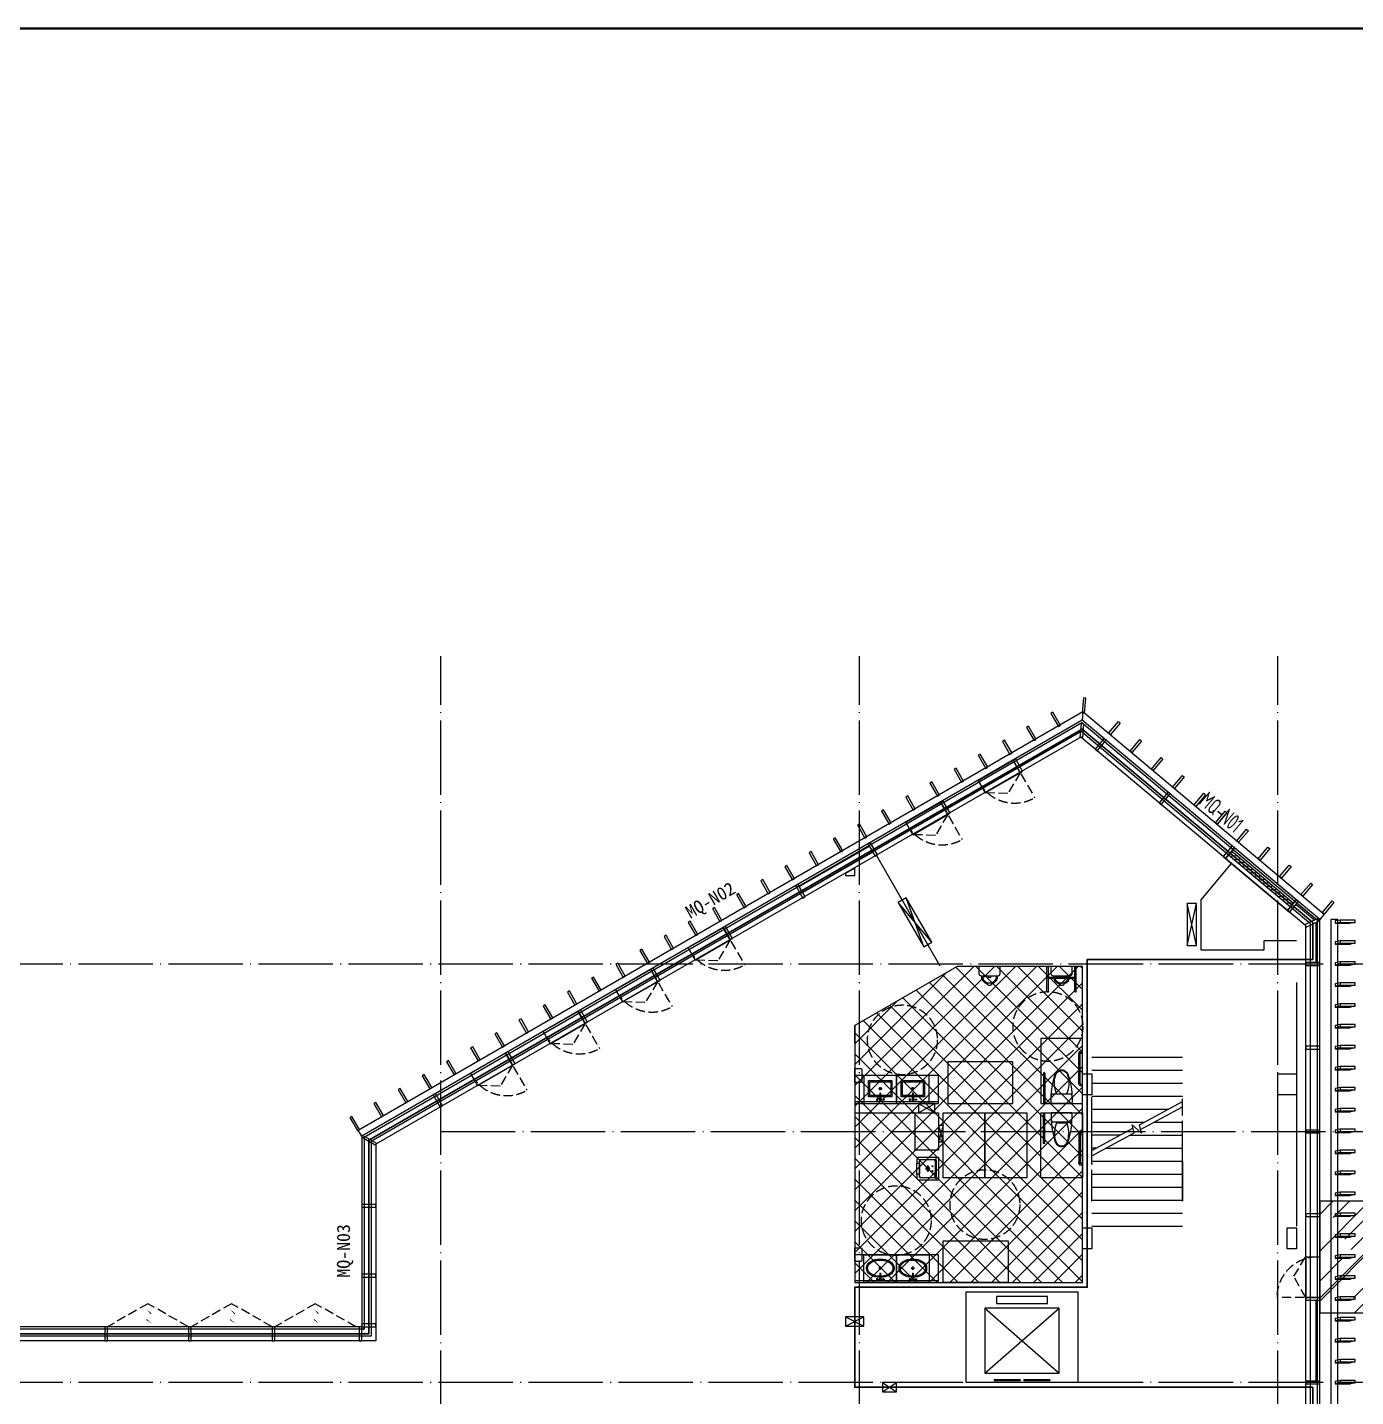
# Model space of a CAD drawing. Extents: x -415214 to 475089, y -207485 to 163917.
# Drawn here: x 432228 to 460794, y 71098 to 100540 of the extents above; entities that cross this region are included whole.
import ezdxf

# ---------------------------------------------------------------- set-up
doc = ezdxf.new("R2010")
doc.units = 0
doc.header["$LTSCALE"] = 800
for name, pattern in [('104 13#平面_t3$0$ACAD_ISO05W100', [34, 24, -3, 0.5, -3, 0.5, -3]), ('104 13#平面_t3$0$DASH', [0.35, 0.25, -0.1]), ('104 13#平面_t3$0$DOTE', [2.4200000000000004, 2, -0.2, 0.02, -0.2]), ('13#楼幕墙$0$DASH', [0.35, 0.25, -0.1])]:
    doc.linetypes.add(name, pattern=pattern)
doc.layers.get('0').update_dxf_attribs({"linetype": 'CONTINUOUS'})
doc.layers.add('104 13#平面_t3$0$000套内', color=226, linetype='CONTINUOUS', lineweight=30, plot=False)
for name, color, linetype in [('104 13#平面_t3$0$02-TEXT_标注', 130, 'CONTINUOUS'), ('104 13#平面_t3$0$A-C_玻璃幕墙', 140, 'CONTINUOUS'), ('104 13#平面_t3$0$A-E_电梯', 171, 'CONTINUOUS'), ('104 13#平面_t3$0$A-I_卫-洁具', 241, 'CONTINUOUS'), ('104 13#平面_t3$0$A-SUR_保温', 222, 'CONTINUOUS'), ('104 13#平面_t3$0$A-TECH_暖通', 6, 'CONTINUOUS'), ('104 13#平面_t3$0$A-TECH_电气', 240, 'CONTINUOUS'), ('104 13#平面_t3$0$A-TECH_结构', 21, 'CONTINUOUS'), ('104 13#平面_t3$0$A_AXIS-轴线', 36, '104 13#平面_t3$0$DOTE'), ('104 13#平面_t3$0$A_STR-砌块墙', 121, 'CONTINUOUS'), ('104 13#平面_t3$0$EH_玻璃', 156, 'CONTINUOUS'), ('104 13#平面_t3$0$s-colu', 40, 'CONTINUOUS'), ('13#楼幕墙$0$A-C_幕墙龙骨', 133, 'CONTINUOUS'), ('13#楼幕墙$0$A-C_玻璃幕墙', 140, 'CONTINUOUS'), ('13#楼幕墙$0$A-C_窗', 140, 'CONTINUOUS'), ('13#楼幕墙$0$A-TECH_结构', 21, 'CONTINUOUS'), ('13#楼幕墙$0$A-金属背板', 30, 'CONTINUOUS'), ('13#楼幕墙$0$D-铝板', 181, 'CONTINUOUS')]:
    doc.layers.add(name, color=color, linetype=linetype)
doc.layers.add('104 13#平面_t3$0$04-不打印_辅助线', color=165, linetype='CONTINUOUS', plot=False)
doc.styles.add('104 13#平面_t3$0$_TCH_AXIS', font='STXIHEI.TTF', dxfattribs={"width": 0.75})
doc.styles.add('104 13#平面_t3$0$Standard', font='ros1.shx', dxfattribs={"width": 0.75, "bigfont": 'jd.shx'})

# ---------------------------------------------------------------- blocks, each defined once
blk = doc.blocks.new('图框-A1')
at = {"const_width": 0.5}
blk.add_lwpolyline([(765.9999999999966, 584), (25.00000000000045, 584), (25.00000000000045, 10), (766.0000000000002, 10)], close=True, dxfattribs=at)
blk = doc.blocks.new('104 13#平面_t3$0$jhat')
for p, q in [((-395, -250.0000000000582), (-395, 249.9999999999418)), ((-395, 249.9999999999418), (-44.99999999994179, 249.9999999999418)), ((-219.9999999999418, 32.25599999987753), (-219.9999999999418, 5.03999999986263)), ((-124.8214514199644, 8.000000000058208), (11.68149024352897, 14.3899337601033)), ((-124.8214514199644, 7.999999999941792), (-124.8214514199644, -8.000000000058208)), ((-44.99999999994179, 249.9999999999418), (-44.99999999994179, 11.73657725605881)), ((11.68149024352897, 14.3899337601033), (11.68149024352897, -14.3899337601033)), ((-44.99999999994179, -250.0000000000582), (-395, -250.0000000000582)), ((-225.0399999999208, -1.164153218269348e-10), (-253.7679999999236, -1.164153218269348e-10)), ((-219.9999999999418, -5.040000000095461), (-219.9999999999418, -32.76000000012573)), ((-186.7359999999171, -1.164153218269348e-10), (-214.9599999999045, -1.164153218269348e-10)), ((-124.8214514199644, -8.000000000058208), (11.68149024352897, -14.3899337601033)), ((-44.99999999994179, -12.38077738613356), (-44.99999999994179, -250.0000000000582))]:
    blk.add_line(p, q)
at = {"color": 8}
blk.add_lwpolyline([(-69.99999999994179, -11.06304409715813), (-69.99999999994179, -225.0000000000582), (-370, -225.0000000000582), (-370, 224.9999999999418), (-69.99999999994179, 224.9999999999418), (-69.99999999994179, 10.56628493819153)], dxfattribs=at)
at = {"ltscale": 1000, "const_width": 0.8399999999999999}
blk.add_lwpolyline([(-219.5799999999581, 0.1399999998975545, 0.9999999999999999), (-220.4199999999255, 0.1399999998975545, 0.9999999999999999)], format="xyb", close=True, dxfattribs=at)
for points in [[(7.191454842337407, 81.35012003820157), (30, 81.35012003820157), (30, 51.35012003820157), (7.191454842337407, 51.35012003820157)], [(11.68149024352897, -21.35012003820157), (30, -21.35012003820157), (30, 21.35012003820157), (11.68149024352897, 21.35012003820157)], [(7.191454842337407, -81.35012003820157), (30, -81.35012003820157), (30, -51.35012003820157), (7.191454842337407, -51.35012003820157)]]:
    blk.add_lwpolyline(points, close=True)
blk.add_circle((-219.9999999999418, -1.164153218269348e-10), 25.2)
at = {"layer": '104 13#平面_t3$0$04-不打印_辅助线'}
blk.add_lwpolyline([(100.0000000001164, -350), (100.0000000000582, 350), (-499.9999999999418, 350), (-499.9999999998836, -350)], close=True, dxfattribs=at)
blk = doc.blocks.new('104 13#平面_t3$0$2400x2100')
for p, q in [((650.0000000000728, 1849.999999999975), (650.0000000000728, 1700.000000000004)), ((1750.000000000007, 1849.999999999975), (650.0000000000728, 1849.999999999975)), ((1750.000000000007, 1700.000000000004), (1750.000000000007, 1849.999999999975)), ((400.0000000000364, 200.0000000000036), (2000.000000000036, 1600.000000000004)), ((400.0000000000364, 1600.000000000004), (2000.000000000036, 200.0000000000036)), ((650.0000000000728, 1700.000000000004), (1750.000000000007, 1700.000000000004))]:
    blk.add_line(p, q)
at = {"color": 0}
for p, q in [((600.0000000000364, 57.61848104284218), (600.0000000000364, 34.00902772785957)), ((1160.000000000618, 57.61848104284036), (600.0000000000364, 57.61848104284218)), ((1160.000000000618, 34.00902772785776), (600.0000000000364, 34.00902772785957)), ((1160.000000000618, 57.61848104284036), (1160.000000000618, 34.00902772785776)), ((1800.000000000036, 57.61848104284218), (1239.999999999454, 57.61848104284036)), ((1239.999999999454, 57.61848104284036), (1239.999999999454, 34.00902772785776)), ((1800.000000000036, 34.00902772785957), (1239.999999999454, 34.00902772785776)), ((1800.000000000036, 57.61848104284218), (1800.000000000036, 34.00902772785957))]:
    blk.add_line(p, q, dxfattribs=at)
blk.add_lwpolyline([(400.0000000000364, 1600.000000000004), (400.0000000000364, 200.0000000000036), (2000.000000000036, 200.0000000000036), (2000.000000000036, 1600.000000000004), (400.0000000000364, 1600.000000000004)], close=True)
at = {"layer": '104 13#平面_t3$0$04-不打印_辅助线'}
blk.add_lwpolyline([(3.637978807091713e-11, 7.275957614183426e-12), (3.637978807091713e-11, 1950.000000000007), (2400.000000000036, 1950.000000000007), (2400.000000000036, 7.275957614183426e-12), (3.637978807091713e-11, 0)], close=True, dxfattribs=at)
blk = doc.blocks.new('13#楼幕墙$0$A$C2B4E24BF')
at = {"linetype": '13#楼幕墙$0$DASH'}
for points in [[(5.000000000021828, 50.00000000008004), (5.000000000021828, 920.0000000000509)], [(4.99999999969441, 300), (459.9999999998472, 556.983625253335), (874.9999999999854, 299.9999999999854)]]:
    blk.add_lwpolyline(points, dxfattribs=at)
blk.add_lwpolyline([(4.99999999969441, 7.275957614183426e-12), (875, -7.275957614183426e-12), (874.9999999999854, 299.9999999999854), (4.99999999969441, 299.9999999999927)], close=True)
blk.add_arc((5.000000000021828, 50.00000000005821), 869.9999999999782, 0, 90, dxfattribs=at)
blk = doc.blocks.new('13#楼幕墙$0$A$C62EA228A')
at = {"linetype": '13#楼幕墙$0$DASH'}
blk.add_lwpolyline([(10.00000000001455, -300.0000000000146), (-860, -796.5212315030949), (-1729.999999999985, -299.9999999999782)], dxfattribs=at)
at = {"layer": '13#楼幕墙$0$A-C_玻璃幕墙', "color": 1}
blk.add_lwpolyline([(-888.629784368859, -674.3626249181325, 0, 25.00000000000001, 0), (-792.3107997117913, -580.0067186209344, 0, 0, 0), (-890.495198409073, -456.4310357286467, 25.00000000000001, 0, 0), (-785.7256440597121, -374.3626249181507, 0, 0, 0)], format="xyseb", dxfattribs=at)
blk = doc.blocks.new('*U219')
h = blk.add_hatch()
h.set_pattern_fill('ANSI31', color=256, scale=50)
h.set_pattern_definition([(45, (-56212.37598260483, 120006.798685315), (-56.1266007566822, 56.12660075668221), [])])
h.paths.add_polyline_path([(-1739.999999999972, 100), (-7.275957614183426e-12, 100), (-7.275957614183426e-12, 200.0000000000146), (-1739.999999999972, 200.0000000000146)])
for points in [[(-1739.999999999972, 0), (0, 0), (-7.275957614183426e-12, 300.0000000000146), (-1739.99999999998, 300.0000000000146)], [(-1739.999999999972, 100), (-7.275957614183426e-12, 100), (-7.275957614183426e-12, 200.0000000000146), (-1739.999999999972, 200.0000000000146)]]:
    blk.add_lwpolyline(points, close=True)
blk = doc.blocks.new('13#楼幕墙$0$llllei')
for p, q in [((325, 50), (0, 50)), ((0, 50), (0, 0)), ((0, 0), (325, 0)), ((325, 0), (325, 50))]:
    blk.add_line(p, q)
for points in [[(0, 50), (-105, 29)], [(-105, 29), (-105, -21)], [(0, 0), (-105, -21)], [(325, 0), (220, -21)], [(-105, -21), (220, -21)]]:
    blk.add_lwpolyline(points)
blk = doc.blocks.new('13#楼幕墙$0$eeeessew')
blk.add_lwpolyline([(49.99999999990541, -8.731149137020111e-11), (0, 2.91038304567337e-11), (6.257323548197746e-10, 325), (50.0000000006039, 324.9999999998399)], close=True)
blk = doc.blocks.new('13#楼幕墙$0$ccdididi')
blk.add_lwpolyline([(50.00000000001455, 324.9999999999491), (0, 324.9999999999345), (0, 0), (50, 0)], close=True)
blk = doc.blocks.new('13#楼幕墙$0$A$C7A413A1D')
blk.add_lwpolyline([(-70, -300.0000000000001), (-10, -300), (-10, 0), (-70, -1.13686837721616e-13)], close=True)
blk = doc.blocks.new('*U211')
blk.add_lwpolyline([(1740.000000000158, 0), (0, 0), (0, 150), (1740.000000000158, 150)], close=True)
blk = doc.blocks.new('*U212')
for points in [[(150.0005130732898, 150.2641038001748), (150.0005130732898, 200.2386218646861), (0.0005130732897669077, 200.2386218646861), (0.0005130732897669077, 0.2641038001238485), (150.0005130732898, 0.2641038001238485)], [(150.0005130732898, 0.2641038001747802), (200.0005130732898, 0.2641038001747802), (200.0005130732898, 150.2641038001748), (150.0005130732898, 150.2641038001748)]]:
    blk.add_lwpolyline(points)
blk = doc.blocks.new('13#楼幕墙')
at = {"layer": '13#楼幕墙$0$A-C_幕墙龙骨'}
for points in [[(53297.82995939969, 85268.0733222598), (53248.02328154563, 85272.46591160363), (53274.37881760857, 85571.30597872786), (53324.18549546263, 85566.91338938403)], [(38112.50880853619, 76548.2776694161), (38087.49119146366, 76504.9865752279), (37827.74462633444, 76655.0922776631), (37852.76224340698, 76698.3833718513)]]:
    blk.add_lwpolyline(points, close=True, dxfattribs=at)
at = {"layer": '13#楼幕墙$0$A-C_玻璃幕墙'}
for p, q in [((53293.20742207249, 85645.00747574437), (37799.99999999979, 76699.99999999991)), ((53287.88754627192, 85584.2010170999), (37849.99999999985, 76671.13248654053)), ((53271.92791887028, 85401.78164116651), (37999.99999999985, 76584.52994616209)), ((58199.99999999988, 81266.63817547553), (53271.92791887028, 85401.78164116651)), ((58349.99999999987, 81336.58432419883), (53287.88754627192, 85584.2010170999)), ((58399.99999999985, 81359.89970710652), (53293.20742207249, 85645.00747574437)), ((58199.99999999993, 61500.00000000006), (58199.99999999988, 81266.63817547553)), ((58349.99999999993, 61350.00000000006), (58349.99999999987, 81336.58432419877)), ((58399.99999999991, 61300.00000000006), (58399.99999999985, 81359.89970710652)), ((58789.99999999994, 80939.99999999997), (58789.99999999993, 81228.46194432724)), ((37799.99999999979, 76699.99999999991), (37799.99999999985, 72599.99999999991)), ((37849.99999999985, 76671.13248654053), (37849.99999999985, 72549.99999999991)), ((37999.99999999985, 76584.52994616209), (37999.99999999988, 72399.99999999991)), ((37849.99999999985, 72549.99999999991), (12484.9517080435, 72549.99999999997)), ((37799.99999999985, 72599.99999999991), (12500.00000000012, 72599.99999999997)), ((37999.99999999988, 72399.99999999991), (12439.8068321736, 72399.99999999997))]:
    blk.add_line(p, q, dxfattribs=at)
at = {"layer": '13#楼幕墙$0$A-TECH_结构'}
blk.add_lwpolyline([(4402.283722101345, 77599.99999999997), (-600.0000000001146, 77599.99999999997), (-600.0000000000582, 59999.99999999997), (21800.00000000001, 59999.99999999994), (21799.99999999999, 61599.99999999991), (58099.99999999993, 61600.00000000006), (58099.99999999987, 81220.00740966003), (53261.28816726917, 85280.16872387758), (38099.99999999985, 76526.79491924313), (38099.99999999985, 72299.99999999991), (12409.71024826031, 72299.99999999997), (4402.283722101213, 77600.00000000006)], dxfattribs=at)
at = {"layer": '13#楼幕墙$0$A-金属背板'}
for p, q in [((57892.41415264877, 81681.38222126303), (58292.9997948101, 81345.25095667056)), ((58319.99999999987, 81291.65339318424), (58319.99999999987, 80429.99999999997)), ((58319.99999999984, 73159.9723332603), (58319.99999999984, 71429.9723332602))]:
    blk.add_line(p, q, dxfattribs=at)
at = {"layer": '13#楼幕墙$0$D-铝板'}
for points in [[(37725.08619225933, 76829.9535375385), (53309.16704947412, 85827.42685167774), (53293.20742207248, 85645.00747574435), (37799.99999997837, 76700.00000003708)], [(58789.99999999993, 81359.89970710654), (58639.99999999992, 81359.89970710654), (58639.99999999992, 61199.99999999991), (58789.99999999993, 61049.99999999998), (58789.99999999993, 81359.89970710654)]]:
    blk.add_lwpolyline(points, close=True, dxfattribs=at)
blk.add_lwpolyline([(53309.16704947412, 85827.42685167774), (58496.4181414531, 81474.80637357416), (58399.99999999985, 81359.89970710654), (53293.20742207249, 85645.00747574437)], dxfattribs=at)
at = {"layer": '13#楼幕墙$0$A-C_幕墙龙骨'}
for p, rotation in [((53814.85706887575, 85207.2903444459), 319.9999999999213), ((51871.08256578998, 84808.6825363712), 29.95337307627283), ((55193.73706648988, 84050.27264701013), 319.9999999999213), ((50311.50494123541, 83909.95141251467), 29.95337307627283), ((48751.92731668084, 83011.22028865814), 29.95337307627283), ((56572.61706410401, 82893.25494957437), 319.9999999999213), ((47192.34969212627, 82112.4891648016), 29.95337307627283), ((57951.49706171814, 81736.23725213861), 319.9999999999213), ((58082.78676891589, 81256.11426047329), 115.488553916933), ((45632.7720675717, 81213.75804094507), 29.95337307627283), ((58099.99999999994, 80439.99999999997), 90), ((44073.19444301713, 80315.02691708854), 29.95337307627283), ((42513.61681846256, 79416.29579323201), 29.95337307627283), ((58099.99999999994, 78639.99999999997), 90), ((40954.03919390799, 78517.56466937548), 29.95337307627283), ((39394.46156935341, 77618.83354551895), 29.95337307627283), ((58099.99999999994, 76839.99999999997), 90), ((37799.99999999977, 75239.99999999991), 90), ((58099.99999999994, 75039.99999999997), 90), ((37799.99999999977, 73739.99999999991), 90), ((58099.99999999994, 73239.99999999997), 90), ((37799.99999999985, 72669.97451806448), 90), ((58099.99999999994, 71439.99999999997), 90)]:
    blk.add_blockref('13#楼幕墙$0$A$C7A413A1D', p, dxfattribs=dict(at, rotation=rotation))
for p in [(32339.99999999999, 72599.99999999991), (34140, 72599.99999999991), (35940.00000000001, 72599.99999999991), (37809.99999999977, 72599.99999999994)]:
    blk.add_blockref('13#楼幕墙$0$A$C7A413A1D', p, dxfattribs=at)
at = {"layer": '13#楼幕墙$0$A-C_幕墙龙骨', "xscale": -1}
blk.add_blockref('*U212', (38000.00051307306, 72399.7358961998), dxfattribs=at)
at = {"layer": '13#楼幕墙$0$A-C_玻璃幕墙', "rotation": 29.95337307636578}
blk.add_blockref('*U211', (47283.54438578213, 81934.20981133176), dxfattribs=at)
at = {"layer": '13#楼幕墙$0$A-C_窗'}
for name, p, rotation in [('13#楼幕墙$0$A$C2B4E24BF', (51814.76448493957, 84776.22835683502), 209.9533730763658), ('13#楼幕墙$0$A$C2B4E24BF', (50255.18686035478, 83877.49723303036), 209.9533730763658), ('*U219', (56564.95716380962, 82899.68347414823), 140.0000000000023), ('13#楼幕墙$0$A$C2B4E24BF', (45576.45398669106, 81181.30386146076), 209.9533730763658), ('13#楼幕墙$0$A$C2B4E24BF', (44016.87636213504, 80282.57273760677), 209.9533730763658), ('13#楼幕墙$0$A$C2B4E24BF', (42457.29873757898, 79383.84161375283), 209.9533730763658), ('13#楼幕墙$0$A$C2B4E24BF', (40897.7211130215, 78485.11048990139), 209.9533730763658), ('13#楼幕墙$0$A$C2B4E24BF', (58400.00000000004, 73225.00000000028), 90)]:
    blk.add_blockref(name, p, dxfattribs=dict(at, rotation=rotation))
at = {"layer": '13#楼幕墙$0$A-C_窗', "xscale": -1, "rotation": 180}
for p in [(34059.99999999991, 72299.99999999991), (35859.99999999991, 72299.99999999991), (37659.99999999991, 72299.99999999985)]:
    blk.add_blockref('13#楼幕墙$0$A$C62EA228A', p, dxfattribs=at)
at = {"layer": '13#楼幕墙$0$D-铝板'}
for name, p, rotation in [('13#楼幕墙$0$ccdididi', (53294.49272793058, 85800.11936935515), 354.9766865497638), ('13#楼幕墙$0$ccdididi', (52779.58864093496, 85505.34724155464), 29.95337307636523), ('13#楼幕墙$0$ccdididi', (52259.72943275009, 85205.77020026911), 29.95337307636523), ('13#楼幕墙$0$eeeessew', (53861.48286566273, 85363.97885402036), 320.000000000001), ('13#楼幕墙$0$ccdididi', (51739.87022456521, 84906.19315898357), 29.95337307636523), ('13#楼幕墙$0$eeeessew', (54321.10953153411, 84978.30628820842), 320.000000000001), ('13#楼幕墙$0$ccdididi', (51220.01101638033, 84606.61611769804), 29.95337307636523), ('13#楼幕墙$0$eeeessew', (54780.73619740549, 84592.63372239648), 320.000000000001), ('13#楼幕墙$0$ccdididi', (50700.15180819546, 84307.0390764125), 29.95337307636523), ('13#楼幕墙$0$ccdididi', (50180.29260001058, 84007.46203512697), 29.95337307636523), ('13#楼幕墙$0$eeeessew', (55240.36286327687, 84206.96115658454), 320.000000000001), ('13#楼幕墙$0$ccdididi', (49660.4333918257, 83707.88499384144), 29.95337307636523), ('13#楼幕墙$0$eeeessew', (55699.98952914825, 83821.2885907726), 320.000000000001), ('13#楼幕墙$0$ccdididi', (49140.57418364083, 83408.3079525559), 29.95337307636523), ('13#楼幕墙$0$eeeessew', (56159.61619501963, 83435.61602496066), 320.000000000001), ('13#楼幕墙$0$ccdididi', (48620.71497545595, 83108.73091127037), 29.95337307636523), ('13#楼幕墙$0$ccdididi', (48100.85576727107, 82809.15386998483), 29.95337307636523), ('13#楼幕墙$0$eeeessew', (56619.242860891, 83049.94345914872), 320.000000000001), ('13#楼幕墙$0$ccdididi', (47580.9965590862, 82509.5768286993), 29.95337307636523), ('13#楼幕墙$0$eeeessew', (57078.86952676238, 82664.27089333678), 320.000000000001), ('13#楼幕墙$0$ccdididi', (47061.13735090132, 82209.99978741376), 29.95337307636523), ('13#楼幕墙$0$eeeessew', (57538.49619263376, 82278.59832752484), 320.000000000001), ('13#楼幕墙$0$ccdididi', (46541.27814271644, 81910.42274612823), 29.95337307636523), ('13#楼幕墙$0$ccdididi', (46021.41893453157, 81610.8457048427), 29.95337307636523), ('13#楼幕墙$0$eeeessew', (57998.12285850514, 81892.9257617129), 320.000000000001), ('13#楼幕墙$0$ccdididi', (45501.55972634669, 81311.26866355716), 29.95337307636523), ('13#楼幕墙$0$eeeessew', (58458.11591929702, 81506.94575405872), 320.000000000001), ('13#楼幕墙$0$ccdididi', (44981.70051816182, 81011.69162227162), 29.95337307636523), ('13#楼幕墙$0$ccdididi', (44461.84130997694, 80712.11458098609), 29.95337307636523), ('13#楼幕墙$0$ccdididi', (43941.98210179206, 80412.53753970056), 29.95337307636523), ('13#楼幕墙$0$ccdididi', (43422.12289360719, 80112.96049841502), 29.95337307636523), ('13#楼幕墙$0$ccdididi', (42902.26368542231, 79813.38345712949), 29.95337307636523), ('13#楼幕墙$0$ccdididi', (42382.40447723743, 79513.80641584395), 29.95337307636523), ('13#楼幕墙$0$ccdididi', (41862.54526905256, 79214.22937455842), 29.95337307636523), ('13#楼幕墙$0$ccdididi', (41342.68606086768, 78914.65233327288), 29.95337307636523), ('13#楼幕墙$0$ccdididi', (40822.8268526828, 78615.07529198735), 29.95337307636523), ('13#楼幕墙$0$ccdididi', (40302.96764449793, 78315.49825070181), 29.95337307636523), ('13#楼幕墙$0$ccdididi', (39783.10843631305, 78015.92120941628), 29.95337307636523), ('13#楼幕墙$0$ccdididi', (39263.24922812817, 77716.34416813074), 29.95337307636523), ('13#楼幕墙$0$ccdididi', (38743.3900199433, 77416.76712684521), 29.95337307636523), ('13#楼幕墙$0$ccdididi', (38223.53081175842, 77117.19008555968), 29.95337307636523), ('13#楼幕墙$0$ccdididi', (37703.67160357354, 76817.61304427414), 29.95337307636523)]:
    blk.add_blockref(name, p, dxfattribs=dict(at, rotation=rotation))
for p in [(58839.99999999993, 81295.99999999997), (58839.99999999993, 80845.99999999997), (58839.99999999993, 80395.99999999997), (58839.99999999993, 79945.99999999997), (58839.99999999993, 79495.99999999997), (58839.99999999993, 79045.99999999997), (58839.99999999993, 78595.99999999997), (58839.99999999993, 78145.99999999997), (58839.99999999993, 77695.99999999997), (58839.99999999993, 77245.99999999997), (58839.99999999993, 76795.99999999997), (58839.99999999993, 76345.99999999997), (58839.99999999993, 75895.99999999997), (58839.99999999993, 75445.99999999997), (58839.99999999993, 74995.99999999997), (58839.99999999993, 74545.99999999997), (58839.99999999993, 74095.99999999997), (58839.99999999993, 73645.99999999997), (58839.99999999993, 73195.99999999997), (58839.99999999993, 72745.99999999997), (58839.99999999993, 72295.99999999997), (58839.99999999993, 71845.99999999997), (58839.99999999993, 71395.99999999997)]:
    blk.add_blockref('13#楼幕墙$0$llllei', p, dxfattribs=at)
blk = doc.blocks.new('104 13#平面_t3$0$轴网')
at = {"layer": '104 13#平面_t3$0$A_AXIS-轴线', "linetype": '104 13#平面_t3$0$DOTE'}
for p, q in [((39500, -7400.98603368341), (39500, 24620.25062679139)), ((48500, -7400.98603368341), (48500, 24620.25062679139)), ((57500, -7400.98603368341), (57500, 24620.25062679139)), ((60408.42140219617, 18000), (-2925.01551574981, 18000)), ((60408.42140219617, 9000), (-2925.01551574981, 9000))]:
    blk.add_line(p, q, dxfattribs=at)
blk = doc.blocks.new('104 13#平面_t3$0$meae')
for p, q in [((-215.039999999979, 0), (-243.7679999999818, 0)), ((-210, 5.039999999979045), (-210, 32.76000000000931)), ((-176.7359999999753, 0), (-204.9599999999627, 0)), ((-99.54815868195146, 8), (21.68149024352897, 14.3899337600451)), ((-99.54815868195146, -7.999999999941792), (-99.54815868195146, 8)), ((21.68149024352897, -14.3899337601033), (21.68149024352897, 14.3899337600451)), ((-210, -32.25599999999395), (-210, -5.039999999979045)), ((-99.54815868195146, -8.000000000058208), (21.68149024352897, -14.3899337601033))]:
    blk.add_line(p, q)
at = {"const_width": 0.8399999999999999}
blk.add_lwpolyline([(-209.5800000000163, -0.1400000000139698, -0.9999999999999999), (-210.4199999999837, -0.1400000000139698, -0.9999999999999999)], format="xyb", close=True, dxfattribs=at)
for points in [[(17.19145484233741, 81.35012003820157), (40, 81.35012003820157), (39.99999999994179, 51.35012003820157), (17.1914548422792, 51.35012003820157)], [(21.68149024352897, 21.35012003820157), (40, 21.35012003820157), (40, -21.35012003820157), (21.68149024352897, -21.35012003820157)], [(17.19145484233741, -81.35012003820157), (40, -81.35012003820157), (39.99999999994179, -51.35012003820157), (17.1914548422792, -51.35012003820157)]]:
    blk.add_lwpolyline(points, close=True)
blk.add_circle((-210, 0), 25.2)
blk.add_ellipse((-210, 0), major_axis=(0, -296.8388870928175), ratio=0.6737661697857759)
at = {"color": 8}
blk.add_open_spline([(-210, -271.838887092832), (-201.6286662275088, -271.838887092832), (-193.2556980797672, -270.8834744876949), (-176.5567826171755, -267.0318226981908), (-168.2292954665609, -264.1331208487391), (-151.7464247078751, -256.3412992825033), (-143.592075161112, -251.4461166422116), (-127.6688291439204, -239.6628589069005), (-119.9016611408442, -232.7743547918508), (-105.0053654383519, -217.100718463771), (-97.87740360945463, -208.3160983382841), (-84.50442564953119, -189.0367220979533), (-78.25994529254967, -178.5426552897552), (-66.86596525227651, -156.1005802754662), (-61.71665413689334, -144.1531549534993), (-52.68240508378949, -119.1104159536771), (-48.79751711455174, -106.0155586157343), (-42.41598126577446, -79.01830609660828), (-39.91934085072717, -65.11628590768669), (-36.39207964838715, -36.86706837144447), (-35.3614577781409, -22.5202054088586), (-34.79793056182098, 6.244822261855006), (-35.26502483320655, 20.66266644134885), (-37.68259151588427, 49.19399507466005), (-39.63306519814068, 63.30715293157846), (-44.95700291811954, 90.86129060061648), (-48.33046480413759, 104.3019146881416), (-56.39392556494568, 130.1611448710319), (-61.0838973345235, 142.5793309712317), (-71.62818411248736, 166.0733063118532), (-77.48238030000357, 177.1485642623738), (-90.15903716551838, 197.6798496269621), (-96.98112566315103, 207.1352148510632), (-111.3602107425686, 224.2113378457143), (-118.9163064261083, 231.8314545630128), (-134.510733252624, 245.1036245926516), (-142.547481424408, 250.7556368449004), (-158.868371842138, 260.0530890176306), (-167.1509793659789, 263.6999722997425), (-183.7976203592261, 269.0257272459567), (-192.162095878215, 270.7072330619558), (-208.8995512870024, 272.153067119536), (-217.2755150526064, 271.9185741905239), (-234.0031495776493, 269.526916392555), (-242.3573442720808, 267.3679324407713), (-258.9526960913208, 261.0731867576833), (-267.1936322519905, 256.9349128940958), (-283.3781850557425, 246.65468100406), (-291.3201072766096, 240.5117016318836), (-306.6623222918133, 226.2813428560039), (-314.0611830068519, 218.1942343084957), (-328.0653621423407, 200.2301868745126), (-334.6699371464783, 190.353927289194), (-346.859358667396, 169.044026111078), (-352.4439172392595, 157.6110181525), (-362.4072642970132, 133.476927122334), (-366.7859668953461, 120.7763437553076), (-374.1964356524404, 94.43610308453208), (-377.2281845823745, 80.79684587812517), (-381.8495765395346, 52.93462008907227), (-383.4392193020904, 38.71199739631265), (-385.1273327118251, 10.0537408667733), (-385.225804392132, -4.381569712015335), (-383.9285565786413, -33.08909023553133), (-382.5328362500295, -47.36097819061251), (-378.2902226594742, -75.36972922243876), (-375.4433290168527, -89.10625087702647), (-368.3874579074909, -115.6863969620317), (-364.1784936326439, -128.529630749661), (-354.5335200406262, -152.9902308470919), (-349.097582319926, -164.6071133053629), (-337.1786070214584, -186.3198765731067), (-330.6958189697471, -196.415140855941), (-316.9037533847149, -214.843760280055), (-309.5951420506462, -223.1764269854757), (-294.4000191528467, -237.9131964488188), (-286.5148495539906, -244.3169298697612), (-270.41386736813, -255.1213227973203), (-262.1997869724291, -259.5227866767091), (-245.6385630253353, -266.3373192788567), (-237.2919559226721, -268.7527736420161), (-222.6272707111784, -271.2949484957498), (-216.3134306632564, -271.838887092832), (-210, -271.838887092832)], degree=3, knots=[0, 0, 0, 0, 0.1541728099079682, 0.1541728099079682, 0.3083456198159364, 0.3083456198159364, 0.4625184297239047, 0.4625184297239047, 0.6166912396318729, 0.6166912396318729, 0.7708640495398411, 0.7708640495398411, 0.9250368594478093, 0.9250368594478093, 1.079209669355778, 1.079209669355778, 1.233382479263746, 1.233382479263746, 1.387555289171714, 1.387555289171714, 1.541728099079682, 1.541728099079682, 1.69590090898765, 1.69590090898765, 1.850073718895619, 1.850073718895619, 2.004246528803587, 2.004246528803587, 2.158419338711555, 2.158419338711555, 2.312592148619523, 2.312592148619523, 2.466764958527492, 2.466764958527492, 2.62093776843546, 2.62093776843546, 2.775110578343428, 2.775110578343428, 2.929283388251396, 2.929283388251396, 3.083456198159364, 3.083456198159364, 3.237629008067333, 3.237629008067333, 3.391801817975301, 3.391801817975301, 3.545974627883269, 3.545974627883269, 3.700147437791237, 3.700147437791237, 3.854320247699206, 3.854320247699206, 4.008493057607174, 4.008493057607174, 4.162665867515142, 4.162665867515142, 4.31683867742311, 4.31683867742311, 4.471011487331078, 4.471011487331078, 4.625184297239047, 4.625184297239047, 4.779357107147015, 4.779357107147015, 4.933529917054983, 4.933529917054983, 5.087702726962951, 5.087702726962951, 5.24187553687092, 5.24187553687092, 5.396048346778888, 5.396048346778888, 5.550221156686856, 5.550221156686856, 5.704393966594824, 5.704393966594824, 5.858566776502792, 5.858566776502792, 6.012739586410761, 6.012739586410761, 6.166912396318729, 6.166912396318729, 6.283185307179586, 6.283185307179586, 6.283185307179586, 6.283185307179586], dxfattribs=at)
at = {"layer": '104 13#平面_t3$0$04-不打印_辅助线'}
blk.add_lwpolyline([(-499.9999999998836, -349.9999999999418), (-499.9999999998836, 350.0000000000582), (100.0000000001164, 350.0000000000582), (100.0000000001164, -349.9999999999418)], close=True, dxfattribs=at)
blk = doc.blocks.new('*U163')
blk.add_lwpolyline([(200.000000000211, 0), (200.000000000211, 900.0000000002182), (0, 900.0000000002182), (0, 0), (200.000000000211, 0), (0, 900.0000000002182), (0, 0), (200.000000000211, 900.0000000002182)])
blk = doc.blocks.new('104 13#平面_t3$0$hgfd')
at = {"color": 8}
for p, q in [((-38.49999971458601, 228.000000048185), (38.50000028541399, 227.9999999518077)), ((3.335953806526959e-07, 266.5000000000036), (2.372253220528364e-07, 189.5000000000036))]:
    blk.add_line(p, q, dxfattribs=at)
for points in [[(250, -3.504792402964085e-07), (-249.9999999999927, 3.504792402964085e-07), (-249.9999994917889, 406.0000003504792, -0.4142135623732199), (-199.9999994292011, 456.0000002878987), (-119.9999994292084, 456.0000001877597), (-119.9999994166865, 466.000000187767), (120.0000005833208, 465.9999998122548), (120.0000005708062, 455.9999998122548), (200.000000570777, 455.9999997121158, -0.414213562372991), (250.0000005081893, 405.9999996495353)], [(175.000000062566, 49.99999974339516), (-174.9999999374049, 50.00000025659756, -0.4142135623730927), (-199.9999999061183, 75.00000028789145), (-199.9999995230974, 381.0000002878987, -0.414213562373095), (-174.9999994917962, 406.0000002565976), (175.0000005082111, 405.9999997434024, -0.4142135623731322), (200.0000004769245, 380.9999997121085), (200.0000000938744, 74.99999971210127, -0.4142135623730573)], [(250, -3.504792402964085e-07), (-249.9999999999927, 3.504792402964085e-07), (-249.9999999686988, 25.00000035048652, -0.4142135623730971), (-224.9999999373977, 50.00000031918535), (225.0000000625878, 49.99999968082193, -0.4142135623730932), (250.0000000313012, 24.99999964952804)]]:
    blk.add_lwpolyline(points, format="xyb", close=True)
blk.add_lwpolyline([(120.0000005708062, 455.9999998122548), (200.000000570777, 455.9999997121158, -0.414213562373095), (250.0000005081893, 405.9999996495353), (250, -3.504792402964085e-07), (-249.9999999999927, 3.504792402964085e-07), (-249.9999994917889, 406.0000003504792, -0.4142135623730929), (-199.9999994292011, 456.0000002878987), (-119.9999994292084, 456.0000001877597)], format="xyb")
blk.add_lwpolyline([(150.0000000876389, 69.99999977469633), (-149.9999999123756, 70.00000022531094, -0.4142135623730976), (-199.9999998497879, 120.0000002878915), (-199.9999995543913, 356.0000002878842, -0.414213562373095), (-149.9999994918035, 406.0000002253037), (150.0000005081965, 405.9999997746963, -0.414213562373095), (200.0000004456087, 355.9999997121085), (200.0000001502194, 119.9999997121231, -0.4142135623731096)], format="xyb", close=True, dxfattribs=at)
blk.add_lwpolyline([(120.0000005082184, 405.9999998122476), (-119.9999994917889, 406.0000001877524), (-119.9999994166865, 466.000000187767), (120.0000005833208, 465.9999998122548)], close=True)
for centre, radius in [((-49.99999971457146, 228.0000000625914), 10), ((-49.99999983975431, 128.0000000625841), 10), ((2.854139893315732e-07, 228.0000000000036), 35), ((50.00000028542127, 227.9999999374159), 10), ((50.00000016025297, 127.9999999374159), 10)]:
    blk.add_circle(centre, radius)
blk.add_circle((2.854139893315732e-07, 228.0000000000036), 25, dxfattribs=at)
blk = doc.blocks.new('*U162')
blk.add_lwpolyline([(200.0000000002051, 0), (200.0000000002051, 1100.000000000238), (0, 1100.000000000238), (0, 0), (200.0000000002051, 0), (0, 1100.000000000238), (0, 0), (200.0000000002051, 1100.000000000238)])
blk = doc.blocks.new('*U164')
blk.add_lwpolyline([(200.000000000211, 0), (200.000000000211, 350.0000000002182), (0, 350.0000000002182), (0, 0), (200.000000000211, 0), (0, 350.0000000002182), (0, 0), (200.000000000211, 350.0000000002182)])
blk = doc.blocks.new('*U165')
blk.add_lwpolyline([(100.000000000211, 0), (100.000000000211, 350.0000000002181), (0, 350.0000000002181), (0, 0), (100.000000000211, 0), (0, 350.0000000002181), (0, 0), (100.000000000211, 350.0000000002181)])
blk = doc.blocks.new('104 13#平面_t3$0$hgfasg')
at = {"layer": '104 13#平面_t3$0$04-不打印_辅助线'}
blk.add_lwpolyline([(-450, 1400), (450, 1400), (450, 0), (-450, 0)], close=True, dxfattribs=at)
blk = doc.blocks.new('104 13#平面_t3$0$A-toilet-F2$0$A-toilet-F3$0$$plan$00000388')
for p, q in [((-211.7636100000016, 107.6506163835302), (-211.7636100000016, -107.6506388835276)), ((-202.5, -209.53125), (-202.5, 209.53125)), ((0, -220.78125), (0, 220.78125))]:
    blk.add_line(p, q)
blk.add_lwpolyline([(-202.4999999999999, -209.5312499999999), (-151.5815775000015, -220.9312574999972), (-102.2263650000007, -226.3893074999992), (-50.17650749999908, -226.3893074999992), (8.526512829121202e-14, -220.7812499999999)])
for centre, radius, start, end in [((-595.175017904075, 0), 128.7061108459815, 159.5476091936029, 200.4523908063857), ((-562.4982811024126, -12.18639293920603), 163.5812782416205, 107.2477400730136, 159.5476091936029), ((-580.3665348804823, -1.124999869261956e-05), 128.7061108459815, 136.8542646013629, 223.1457353986371), ((-555.5449209055997, -23.26485846064998), 162.7261878014058, 104.7785650587778, 136.8542646013629), ((-70.50223739520334, -1596.893304158019), 1822.905267548176, 91.22236801686525, 107.2477400730136), ((-443.4417002224786, -448.2021481943076), 602.2018211347165, 67.37374387746667, 104.7785650587778), ((-76.17188249999913, -236.25), 463.3354349999999, 97.73994600000086, 105.8219819999994), ((-76.17188249999913, -236.25), 463.3354349999999, 80.5376779999934, 97.73994600000086), ((-562.4982811024126, 12.18639293920603), 163.5812782416205, 200.4523908063857, 252.7522599269864), ((-555.5449209055997, 23.26483596065259), 162.7261878014058, 223.1457353986371, 255.2214349412222), ((-70.50223739520334, 1596.893304158019), 1822.905267548176, 252.7522599269864, 268.7776319831348), ((-443.4417002224786, 448.2021256943101), 602.2018211347165, 255.2214349412222, 292.6262561225334)]:
    blk.add_arc(centre, radius, start, end)
blk = doc.blocks.new('104 13#平面_t3$0$33')
at = {"layer": '104 13#平面_t3$0$04-不打印_辅助线'}
blk.add_lwpolyline([(-450, 1399.999999999709), (450, 1399.999999999651), (450, -3.492459654808044e-10), (-450, -2.91038304567337e-10)], close=True, dxfattribs=at)
at = {"rotation": 270}
blk.add_blockref('104 13#平面_t3$0$A-toilet-F2$0$A-toilet-F3$0$$plan$00000388', (0, 0), dxfattribs=at)
blk = doc.blocks.new('104 13#平面_t3$0$残疾人扶手1')
for p, q in [((-700, -9.99999475479126), (-700.0000001192093, 5.424022674560547e-06)), ((-1.788139343261719e-07, -10), (0, 0)), ((-750.0000001192093, -9.999994456768036), (-750, -1.549720764160156e-06)), ((-750.0000001192093, -9.999994456768036), (-700, -9.99999475479126)), ((-740, -65.00071978569031), (-740.0000000596046, -9.99999463558197)), ((-710.0000001192093, -65.00164842605591), (-710.0000000596046, -9.999994695186615)), ((-54.99999988079071, -50.00000697374344), (-695.0000002384186, -49.99999493360519)), ((-54.99999988079071, -80.00000703334808), (-695.0000002384186, -79.9999949336052)), ((-50, -9.999999940395355), (-50, -1.192092895507812e-07)), ((-1.788139343261719e-07, -10), (-50, -9.999999940395355)), ((-40.00000005960464, -35.00000029802322), (-40, -10.00000005960464)), ((-10.00000005960464, -35.00000041723251), (-10, -10.00000005960464))]:
    blk.add_line(p, q)
for centre, radius, start, end in [((-725, -64.9999949336052), 14.99999998312334, 180, 0), ((-695, -34.99999493360519), 45.00000000000363, 244.4712198360607, 270), ((-695, -34.99999493360519), 15, 180, 270), ((-55, -35.00000023841858), 15, 270, 0), ((-55, -35.00000023841858), 45.00000000000363, 270, 0)]:
    blk.add_arc(centre, radius, start, end)
blk = doc.blocks.new('104 13#平面_t3$0$残疾人扶手2')
for p, q in [((-10.00000113248825, -49.99999988079071), (-10.00000011920929, 3.576278686523438e-07)), ((-10.00000011920929, 3.576278686523438e-07), (-5.960464477539062e-08, 0)), ((-650.0016621351242, -9.999985933303833), (-10.00000029802322, -9.999999582767487)), ((-650.0007342100143, -39.99998587369919), (-10.00000101327896, -39.99999994039536)), ((-10.00000113248825, -49.99999988079071), (-8.046627044677734e-06, -49.99999994039536))]:
    blk.add_line(p, q)
for centre, radius, start, end in [((-400.0000005364418, -24.99999982118607, -9.52677845565972e-09), 25, 36.86992769834287, 143.1300702524336), ((-650.0000090003014, -24.99998587369919), 14.99999998312334, 90, 270), ((-400.0000005364418, -24.99999982118607, -9.52677845565972e-09), 25, 216.8698662268071, 323.1301310407838)]:
    blk.add_arc(centre, radius, start, end)
blk = doc.blocks.new('104 13#平面_t3$0$A-toilet-F2$0$A-toilet-F3$0$xb')
for p, q in [((-228.5999999991618, 152.3999999994412), (-228.6000000010245, 9.313225746154785e-10)), ((-228.6000000010245, 9.313225746154785e-10), (228.6000000010245, -9.313225746154785e-10)), ((177.7999999998137, 203.2000000000698), (-177.7999999993481, 203.1999999994878)), ((228.6000000010245, -9.313225746154785e-10), (228.6000000005588, 152.3999999997905))]:
    blk.add_line(p, q)
for centre, radius, start, end in [((-6.349999998696148, 209.549999998766), 171.56755229355, 106.6068803142738, 182.1210963969083), ((-6.349999998696148, 209.549999998766), 146.16755229355, 87.87890362284142, 182.1210963969083), ((9.313225746154785e-10, 342.8999999993248), 63.50000000000001, 1.07073087239469, 178.9292691276053), ((6.350000001490116, 209.549999998766), 146.16755229355, 357.8789036030917, 92.12109637715858), ((6.350000001490116, 209.549999998766), 171.56755229355, 357.8789036030917, 73.39311968572625), ((-177.7999999993481, 152.3999999992084), 50.8, 90, 180), ((1.396983861923218e-09, 203.1999999987893), 38.1, 0, 180), ((177.8000000002794, 152.3999999997905), 50.8, 0, 90)]:
    blk.add_arc(centre, radius, start, end)
blk = doc.blocks.new('104 13#平面_t3$0$104-8910 核心筒$0$fraehtj')
for p, q in [((-535.0016601383686, 315.0000140368938), (-9.999998301267624, 315.0000003874302)), ((-9.99999913573265, 275.000000089407), (-9.99999812245369, 325.0000003278255)), ((-9.99999812245369, 325.0000003278255), (1.937150955200195e-06, 324.9999999701977)), ((-535.0007322132587, 285.0000140964985), (-260.0000060498787, 285.0000067282235)), ((-260.0000060498714, -284.9999931128441), (-260.0000060498714, 285.0000067282235)), ((-240.0000060498714, -284.9999936328259), (-240.0000060498642, 285.0000061923529)), ((-240.0000060498642, 285.0000061923492), (-9.999999016523361, 285.0000000298023)), ((-9.99999913573265, 275.000000089407), (-6.049871444702148e-06, 275.0000000298023)), ((-535.0016601383686, -284.9999859631062), (-260.0000060498787, -284.9999931128441)), ((-240.0000060498642, -284.9999936328222), (-9.999998301267624, -284.9999996125698)), ((-9.99999913573265, -324.999999910593), (-9.99999812245369, -274.9999996721745)), ((-9.99999812245369, -274.9999996721745), (1.937150955200195e-06, -275.0000000298023)), ((-535.0007322132587, -314.9999859035015), (-9.999999016523361, -314.9999999701977)), ((-9.99999913573265, -324.999999910593), (-6.049871444702148e-06, -324.9999999701977))]:
    blk.add_line(p, q)
for centre, radius, start, end in [((-535.0000070035458, 300.0000140964985), 14.99999998312334, 90, 270), ((-250.0000060498714, 285.0000067282235), 10.00000000000729, 359.9999969296666, 180), ((-535.0000070035458, -299.9999859035015), 14.99999998312334, 90, 270), ((-250.0000060498714, -284.9999931128405), 10.00000000000729, 180, 3.070333449532706e-06)]:
    blk.add_arc(centre, radius, start, end)
blk = doc.blocks.new('*U168')
blk.add_lwpolyline([(200.0000000000001, 0), (200.0000000000001, 300.0000000002365), (0, 300.0000000002365), (0, 0), (200.0000000000001, 0), (0, 300.0000000002365), (0, 0), (200.0000000000001, 300.0000000002365)])
blk = doc.blocks.new('*U169')
blk.add_lwpolyline([(200.0000000000001, 0), (200.0000000000001, 400.0000000002365), (0, 400.0000000002365), (0, 0), (200.0000000000001, 0), (0, 400.0000000002365), (0, 0), (200.0000000000001, 400.0000000002365)])
blk = doc.blocks.new('104 13#平面_t3$0$ccc000')
at = {"layer": '104 13#平面_t3$0$A-TECH_电气', "rotation": 270}
for name, p in [('*U169', (48400.00000000655, 72811.31610814604)), ('*U168', (49200.00000000658, 71399.99999999972))]:
    blk.add_blockref(name, p, dxfattribs=at)
blk = doc.blocks.new('104 13#平面_t3')
at = {"layer": '104 13#平面_t3$0$04-不打印_辅助线'}
h = blk.add_hatch(dxfattribs=at)
h.set_pattern_fill('ANSI37', color=256, scale=200)
h.set_pattern_definition([(45, (0, 0), (-224.5064030267288, 224.5064030267288), []), (135, (0, 0), (-224.5064030267288, -224.5064030267288), [])])
h.paths.add_polyline_path([(53300.00000000073, 80349.99999999996), (50605.51287257519, 80349.99999999996), (48400.00000000633, 79076.64654932242), (48400.00000000681, 73549.99999999949), (53300.00000000646, 73549.99999999997)])
at = {"layer": '104 13#平面_t3$0$EH_玻璃'}
h = blk.add_hatch(dxfattribs=at)
h.set_pattern_fill('AR-RROOF', color=256, scale=600, angle=44.99999999999999)
h.set_pattern_definition([(44.99999999999999, (0, 0), (646.5784407169793, 1724.209175245277), [11430, -1524, 3810, -762]), (44.99999999999999, (447.2167548292441, 986.0321220933929), (-1255.439805725468, 177.8090711971695), [2286, -251.46, 4572, -571.5]), (44.99999999999999, (-188.585378542452, 727.4007458066014), (2440.833613706597, 3162.846205840555), [6096, -1066.8, 3048, -762])])
h.paths.add_polyline_path([(59999.99999999994, 75300.00000000001), (58399.99999999995, 75300.00000000001), (58399.99999999995, 72900.00000000001), (59999.99999999994, 72900.00000000001)])
at = {"color": 1}
for p, q in [((48400.00000000656, 77399.99999999977), (50200.00000000664, 77399.99999999977)), ((48400.00000000656, 77199.99999999977), (50200.00000000664, 77199.99999999977))]:
    blk.add_line(p, q, dxfattribs=at)
blk.add_lwpolyline([(48867.05855677749, 82731.31888181315), (50231.81776327759, 80363.03779655472)])
blk.add_lwpolyline([(48400.00000000652, 78705.14176293614), (48400.00000000652, 79076.59228368202)], dxfattribs=at)
for points in [[(49700.00000000668, 77199.99999999914), (50200.00000000647, 77199.99999999914), (50200.00000000647, 76399.99999999914), (49700.00000000668, 76399.99999999914)], [(49700.00000000668, 77199.99999999914), (50200.0000000067, 77199.99999999914), (50200.0000000067, 76399.99999999926), (49700.00000000668, 76399.99999999926)]]:
    blk.add_lwpolyline(points, close=True)
at = {"layer": '104 13#平面_t3$0$000套内'}
blk.add_lwpolyline([(4100.000000000022, 77750.00000000006), (4100.000000000024, 68699.99999999999), (-750.0000000000621, 68699.99999999999), (-750.0000000000618, 59850), (21949.99999999995, 59850), (21949.99999999994, 61450), (58249.99999999994, 61450), (58249.99999999994, 71299.99999999971), (48400.00000000652, 71299.99999999971), (48400.00000000652, 73449.99999999971), (53400.00000000652, 73449.99999999971), (53400.00000000652, 80499.99999999971), (58249.99999999994, 80499.99999999971), (58249.99999999994, 81290.05161517872), (53288.97308394587, 85452.64044071968), (37949.99999999994, 76613.31606116104), (37949.99999999994, 72450), (12454.85512413029, 72449.99999999993), (4447.428597971128, 77750.00000000006)], close=True, dxfattribs=at)
at = {"layer": '104 13#平面_t3$0$04-不打印_辅助线'}
blk.add_lwpolyline([(53300.00000000073, 80349.99999999996), (50605.51287257519, 80349.99999999996), (48400.00000000633, 79076.64654932242), (48400.00000000681, 73549.99999999949), (53300.00000000646, 73549.99999999997)], close=True, dxfattribs=at)
at = {"layer": '104 13#平面_t3$0$A-C_玻璃幕墙'}
blk.add_lwpolyline([(59999.99999999994, 75300.00000000001), (58399.99999999995, 75300.00000000001), (58399.99999999995, 72900.00000000001), (59999.99999999994, 72900.00000000001)], close=True, dxfattribs=at)
at = {"layer": '104 13#平面_t3$0$A-E_电梯'}
for p, q in [((57900.00123364184, 79999.99999999968), (57900.0012336419, 74760.00000000003)), ((53500.00000000653, 78400.00000000001), (55450.0000000065, 78400)), ((53500.00000000653, 78120.00000000001), (55450.00000000625, 78120.00000000001)), ((53500.0000000064, 77840.00000000003), (55450.00000000612, 77840.00000000003)), ((53500.00000000627, 77560.00000000004), (55450.00000000599, 77560.00000000004)), ((53500.00000000639, 76090.80825377055), (53500.00000000653, 77540)), ((54524.55276515113, 76943.54549050934), (55450.00000000638, 77442.81616230238)), ((55450.00000000618, 77142.81616230203), (55450.0000000065, 77499.99999999999)), ((53500.00000000614, 77280.00000000006), (55148.20424931412, 77280.00000000006)), ((54548.45097753345, 76842.81395055194), (55450.0000000064, 77329.19174622912)), ((53500.00000000601, 77000.00000000007), (54629.19674416896, 77000.00000000009)), ((53500.00000000639, 76390.80825377075), (54383.98561208264, 76867.71074347968)), ((54407.88382446497, 76766.97920352229), (54366.69488470334, 76940.59157523689)), ((54366.69488470334, 76940.59157523689), (54567.66513707281, 76761.82580597485)), ((54567.66513707281, 76761.82580597485), (54524.55276515113, 76943.54549050934)), ((54839.8107609896, 77000.0000000001), (55450.00000000622, 76999.99999999999)), ((55450.0000000065, 75300), (55450.00000000616, 77029.19174622897)), ((53500.00000000639, 76277.18383769746), (54407.88382446497, 76766.97920352229)), ((54110.18923902382, 76720.00000000012), (53500.00000000652, 76720.00000000012)), ((54320.80325584421, 76720.00000000012), (55450.00000000629, 76719.99999999999)), ((53591.18173387873, 76440.00000000016), (53500.00000000652, 76440.00000000016)), ((53801.79575069911, 76440.00000000015), (55450.00000000634, 76440)), ((53500.00000000653, 76160), (55450.0000000064, 76160.00000000025)), ((53500.00000000653, 76100), (53517.03780457204, 76100.00000000004)), ((53500.00000000653, 75300), (53500.00000000638, 75977.1838376976)), ((55450.00000000653, 76159.99999999968), (55450.00000000653, 75300)), ((53500.00000000653, 75880), (55450.00000000653, 75880)), ((53500.00000000653, 75600), (55450.00000000653, 75600)), ((53500.00000000653, 75320), (55450.0000000064, 75320.00000000025)), ((53500.00000000653, 75040), (55450.00000000653, 75040)), ((53500.00000000653, 74760), (55450.00000000653, 74760))]:
    blk.add_line(p, q, dxfattribs=at)
blk.add_lwpolyline([(57900.00123364748, 79999.99999999968), (57900.00123363625, 76140)], dxfattribs=at)
at = {"layer": '104 13#平面_t3$0$A-I_卫-洁具', "ltscale": 0.1}
for p, q in [((49300.00000000654, 77399.99999999965), (49300.00000000654, 77999.99999999985)), ((49300.00000000648, 74149.99999999972), (49300.00000000648, 73549.99999999972))]:
    blk.add_line(p, q, dxfattribs=at)
for points in [[(48400.0000000065, 77849.99999999983), (48400.0000000065, 78149.99999999983), (48530.0000000065, 78149.99999999983, -0.414213562373095), (48550.0000000065, 78129.99999999983), (48550.0000000065, 77869.99999999983, -0.414213562373095), (48530.0000000065, 77849.99999999983)], [(48400.00000000639, 73999.99999999967), (48400.00000000639, 74299.99999999967), (48530.00000000639, 74299.99999999967, -0.414213562373095), (48550.00000000639, 74279.99999999967), (48550.00000000639, 74019.99999999967, -0.414213562373095), (48530.00000000639, 73999.99999999967)]]:
    blk.add_lwpolyline(points, format="xyb", close=True, dxfattribs=at)
for points in [[(48400.0000000065, 77399.99999999983), (50200.00000000642, 77399.99999999978), (50200.00000000659, 77999.9999999999), (48400.0000000065, 77999.99999999983)], [(48400.0000000065, 77399.99999999983), (50200.00000000673, 77399.99999999948), (50200.00000000673, 77439.99999999948), (48400.0000000065, 77439.99999999983)], [(48400.00000000639, 73549.99999999967), (50200.0000000064, 73549.99999999967), (50200.00000000658, 74149.99999999978), (48400.00000000639, 74149.99999999967)], [(48400.00000000681, 73549.99999999949), (50200.00000000704, 73549.99999999914), (50200.00000000704, 73589.99999999914), (48400.00000000681, 73589.99999999949)]]:
    blk.add_lwpolyline(points, close=True, dxfattribs=at)
blk.add_lwpolyline([(53200.00000000666, 73349.9999999997), (53200.00000000666, 71399.99999999926)], dxfattribs=at)
at = {"layer": '104 13#平面_t3$0$A-I_卫-洁具', "linetype": '104 13#平面_t3$0$DASH'}
for centre in [(52555.29970954446, 79056.7962860965), (49425.85479222838, 78769.07913205255), (51200.00000000597, 75226.5709121621), (49293.84215124691, 74882.68895853072)]:
    blk.add_circle(centre, 750, dxfattribs=at)
at = {"layer": '104 13#平面_t3$0$A-SUR_保温'}
blk.add_lwpolyline([(57900.00000000652, 80899.99999999968), (57200.00000000652, 80899.99999999968), (57200.00000000652, 80699.99999999968), (55850.00000000639, 80699.99999999939), (55850.00000000661, 81783.15765506892), (56502.34789209679, 82560.59559908921)], dxfattribs=at)
at = {"layer": '104 13#平面_t3$0$A-TECH_结构'}
blk.add_lwpolyline([(58099.99999999994, 61600), (58099.99999999987, 81220.00740966003), (53261.28816726917, 85280.16872387758), (38099.99999999985, 76526.79491924313), (38099.99999999994, 72300), (12409.71024826038, 72299.99999999993), (4402.283722101213, 77600.00000000006), (-600.0000000000628, 77600), (-600.0000000000618, 60000), (21799.99999999995, 60000), (21799.99999999994, 61600)], close=True, dxfattribs=at)
at = {"layer": '104 13#平面_t3$0$A_AXIS-轴线', "linetype": '104 13#平面_t3$0$DOTE'}
blk.add_line((39500, 76800.00000000007), (60408.42140219617, 76800.00000000009), dxfattribs=at)
at = {"layer": '104 13#平面_t3$0$A_STR-砌块墙'}
blk.add_lwpolyline([(48400.00000000652, 82462.16904589885), (48200.00000000652, 82346.91590175184), (48200.00000000652, 82300), (48400.00000000652, 82300), (48400.00000000652, 82462.16904589885)], dxfattribs=at)
at = {"layer": '104 13#平面_t3$0$s-colu'}
for points in [[(53300.00000000061, 77590.00000133569), (53300.00000000061, 78040.00000133569), (53500.00000000061, 78040.00000133569), (53500.00000000061, 77590.00000133569)], [(57500.00123364187, 78040.00000133569), (57900.00123364187, 78040.00000133569), (57900.00123364187, 77590.00000133569), (57500.00123364187, 77590.00000133569)], [(53300.22325668504, 74278.00713368616), (53300.22325668504, 74728.00713368616), (53500.22325668504, 74728.00713368616), (53500.22325668504, 74278.00713368616)], [(57700.00123364344, 74278.00713368616), (57700.00123364344, 74728.00713368616), (57900.00123364344, 74728.00713368616), (57900.00123364344, 74278.00713368616)]]:
    blk.add_lwpolyline(points, close=True, dxfattribs=at)
for name, p in [('104 13#平面_t3$0$ccc000', (-200.0000000000301, -2.91038304567337e-11)), ('104 13#平面_t3$0$轴网', (0, 62400))]:
    blk.add_blockref(name, p)
at = {"xscale": 100, "yscale": 100, "zscale": 100}
blk.add_blockref('图框-A1', (-10634.52120541848, 42114.76699672837), dxfattribs=at)
at = {"layer": '104 13#平面_t3$0$A-E_电梯'}
blk.add_blockref('104 13#平面_t3$0$2400x2100', (50800.00000000647, 71399.9999999997), dxfattribs=at)
at = {"layer": '104 13#平面_t3$0$A-I_卫-洁具', "ltscale": 0.1}
for name, p, rotation in [('104 13#平面_t3$0$A-toilet-F2$0$A-toilet-F3$0$xb', (51300.00000000658, 80349.99999999974), 180), ('104 13#平面_t3$0$104-8910 核心筒$0$fraehtj', (52850.00000000652, 80349.99999999975), 90), ('104 13#平面_t3$0$A-toilet-F2$0$A-toilet-F3$0$xb', (52850.00000000652, 80349.99999999975), 180), ('104 13#平面_t3$0$残疾人扶手1', (53300.00000012367, 77774.999999872), 270), ('104 13#平面_t3$0$残疾人扶手2', (52499.49999997961, 77399.99999993196), 270), ('104 13#平面_t3$0$jhat', (48950.00000000654, 77499.99999999997), 270), ('104 13#平面_t3$0$jhat', (49650.00000000654, 77500.00000000003), 270), ('104 13#平面_t3$0$hgfasg', (50750.00000000653, 77199.99999999968), 180), ('104 13#平面_t3$0$hgfasg', (51650.00000000653, 77199.99999999968), 180), ('104 13#平面_t3$0$33', (52850.00000000652, 77199.99999999939), 180), ('104 13#平面_t3$0$hgfd', (50199.99999962845, 76000), 89.9999999936968), ('104 13#平面_t3$0$hgfasg', (50300.00000000648, 73999.99999999962), 270), ('104 13#平面_t3$0$meae', (48950.00000000642, 73649.99999999984), 270), ('104 13#平面_t3$0$meae', (49650.00000000642, 73649.99999999984), 270)]:
    blk.add_blockref(name, p, dxfattribs=dict(at, rotation=rotation))
at = {"layer": '104 13#平面_t3$0$A-I_卫-洁具', "ltscale": 0.1, "xscale": -1}
blk.add_blockref('104 13#平面_t3$0$33', (52850.00000000652, 77399.99999999997), dxfattribs=at)
for name, p, rotation in [('104 13#平面_t3$0$hgfasg', (51800.00000000658, 77849.9999999997), 90), ('104 13#平面_t3$0$残疾人扶手2', (52499.49999997961, 77200.0000000674), 270), ('104 13#平面_t3$0$残疾人扶手1', (53300.00000012367, 76825.00000012736), 270)]:
    blk.add_blockref(name, p, dxfattribs=dict(at, rotation=rotation))
at = {"layer": '104 13#平面_t3$0$A-TECH_暖通'}
for name, p, rotation in [('*U162', (49884.15932981172, 80766.94728528139), 29.99999999999955), ('*U164', (49775.00000000619, 77399.99999999955), 270), ('*U165', (50300.00000000666, 76924.99999999921), 180)]:
    blk.add_blockref(name, p, dxfattribs=dict(at, rotation=rotation))
blk.add_blockref('*U163', (55550.00000000641, 80799.99999999971), dxfattribs=at)
at = {"layer": '104 13#平面_t3$0$A-TECH_结构'}
blk.add_blockref('13#楼幕墙', (0, 0), dxfattribs=at)
at = {"layer": '104 13#平面_t3$0$02-TEXT_标注', "linetype": '104 13#平面_t3$0$ACAD_ISO05W100', "style": '104 13#平面_t3$0$Standard', "width": 0.75}
blk.add_text('MQ-N01', height=350, rotation=320.0004792816703, dxfattribs=at).set_placement((55784.82392838128, 83858.01551419873))
at = {"layer": '104 13#平面_t3$0$02-TEXT_标注', "linetype": '104 13#平面_t3$0$ACAD_ISO05W100', "style": '104 13#平面_t3$0$_TCH_AXIS'}
for s, rotation, p in [('MQ-N02', 29.95337307641842, (44866.13160765461, 81366.86177309009)), ('MQ-N03', 90, (37545.1728552948, 73657.76062477176))]:
    blk.add_text(s, height=281.2499999999861, rotation=rotation, dxfattribs=at).set_placement(p)

msp = doc.modelspace()

# ---------------------------------------------------------------- block references
msp.add_blockref('104 13#平面_t3', (401620.5770033398, 1.455191522836685e-11))

doc.saveas('drawing.dxf')
